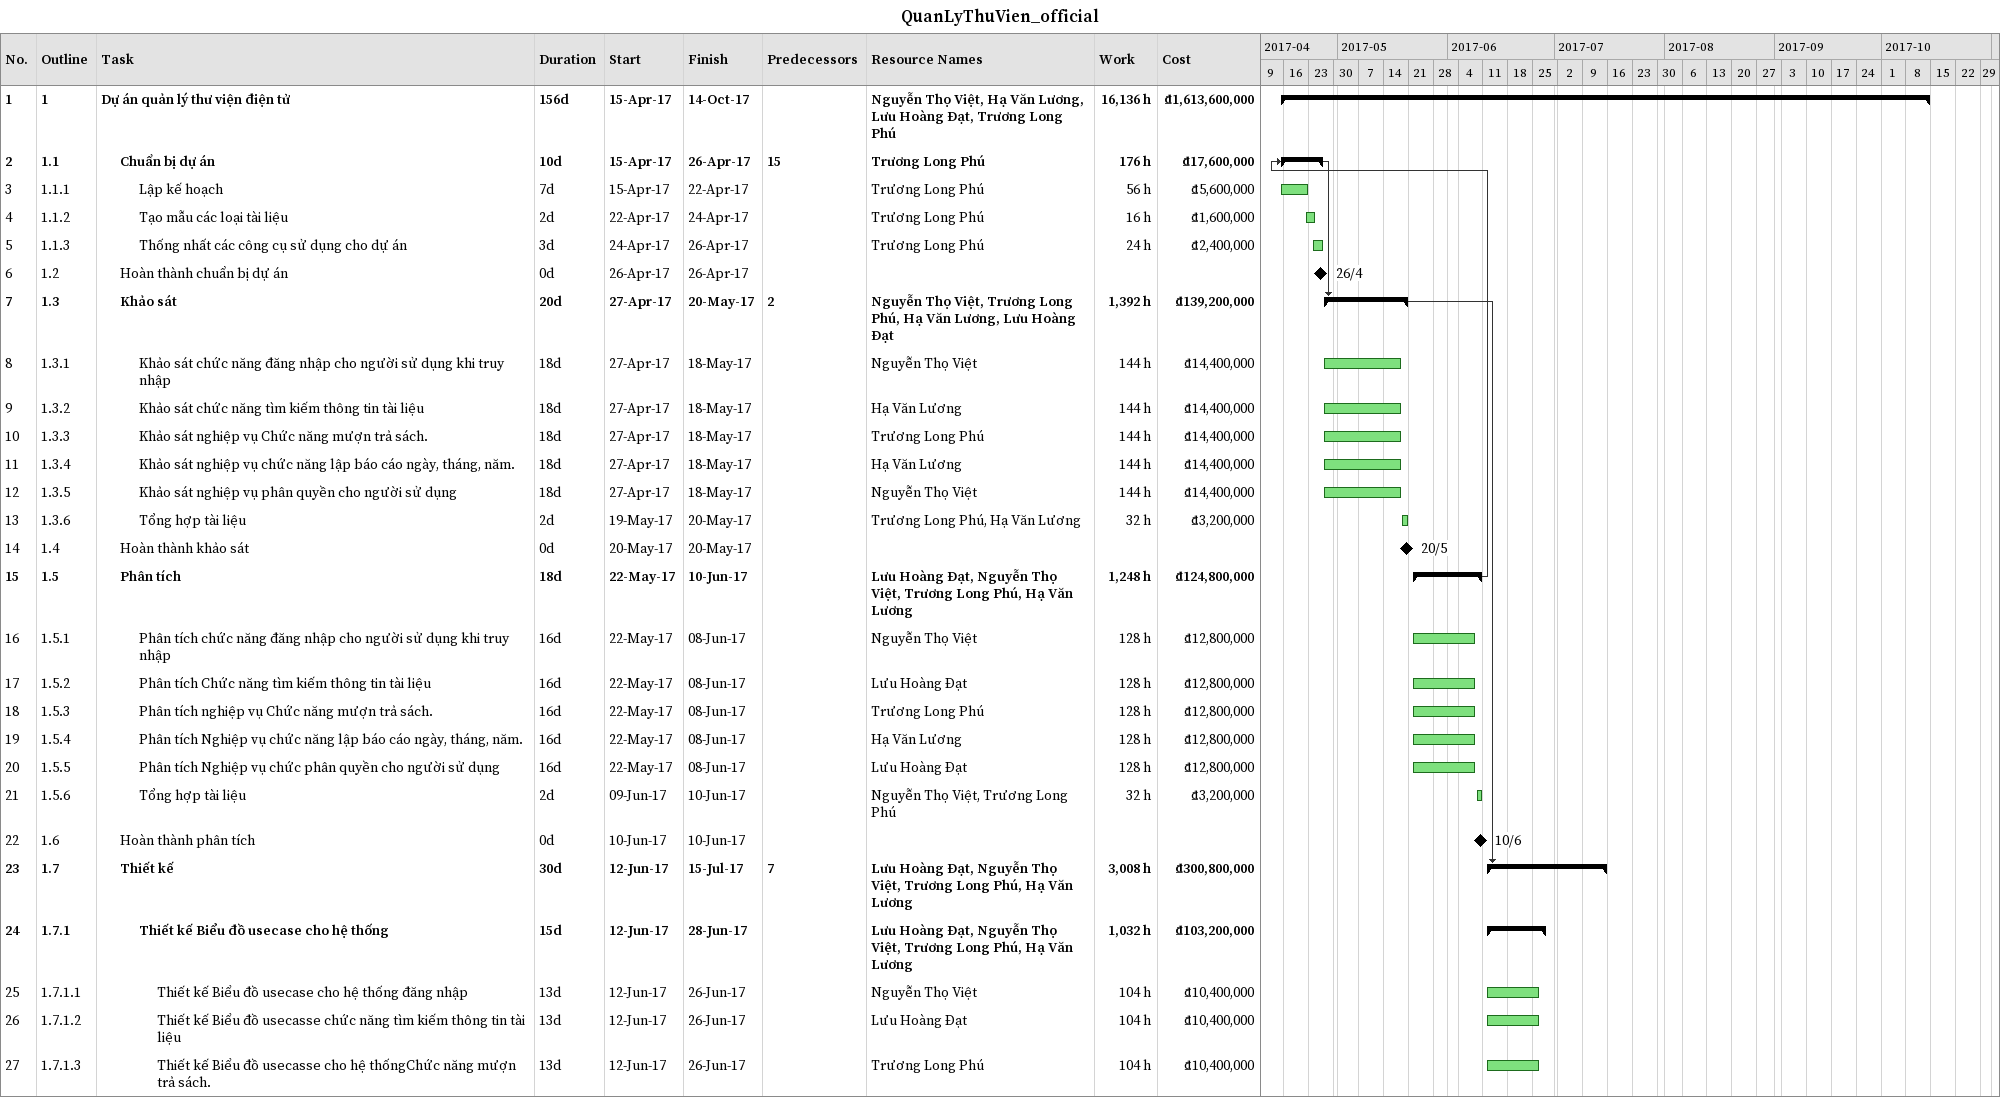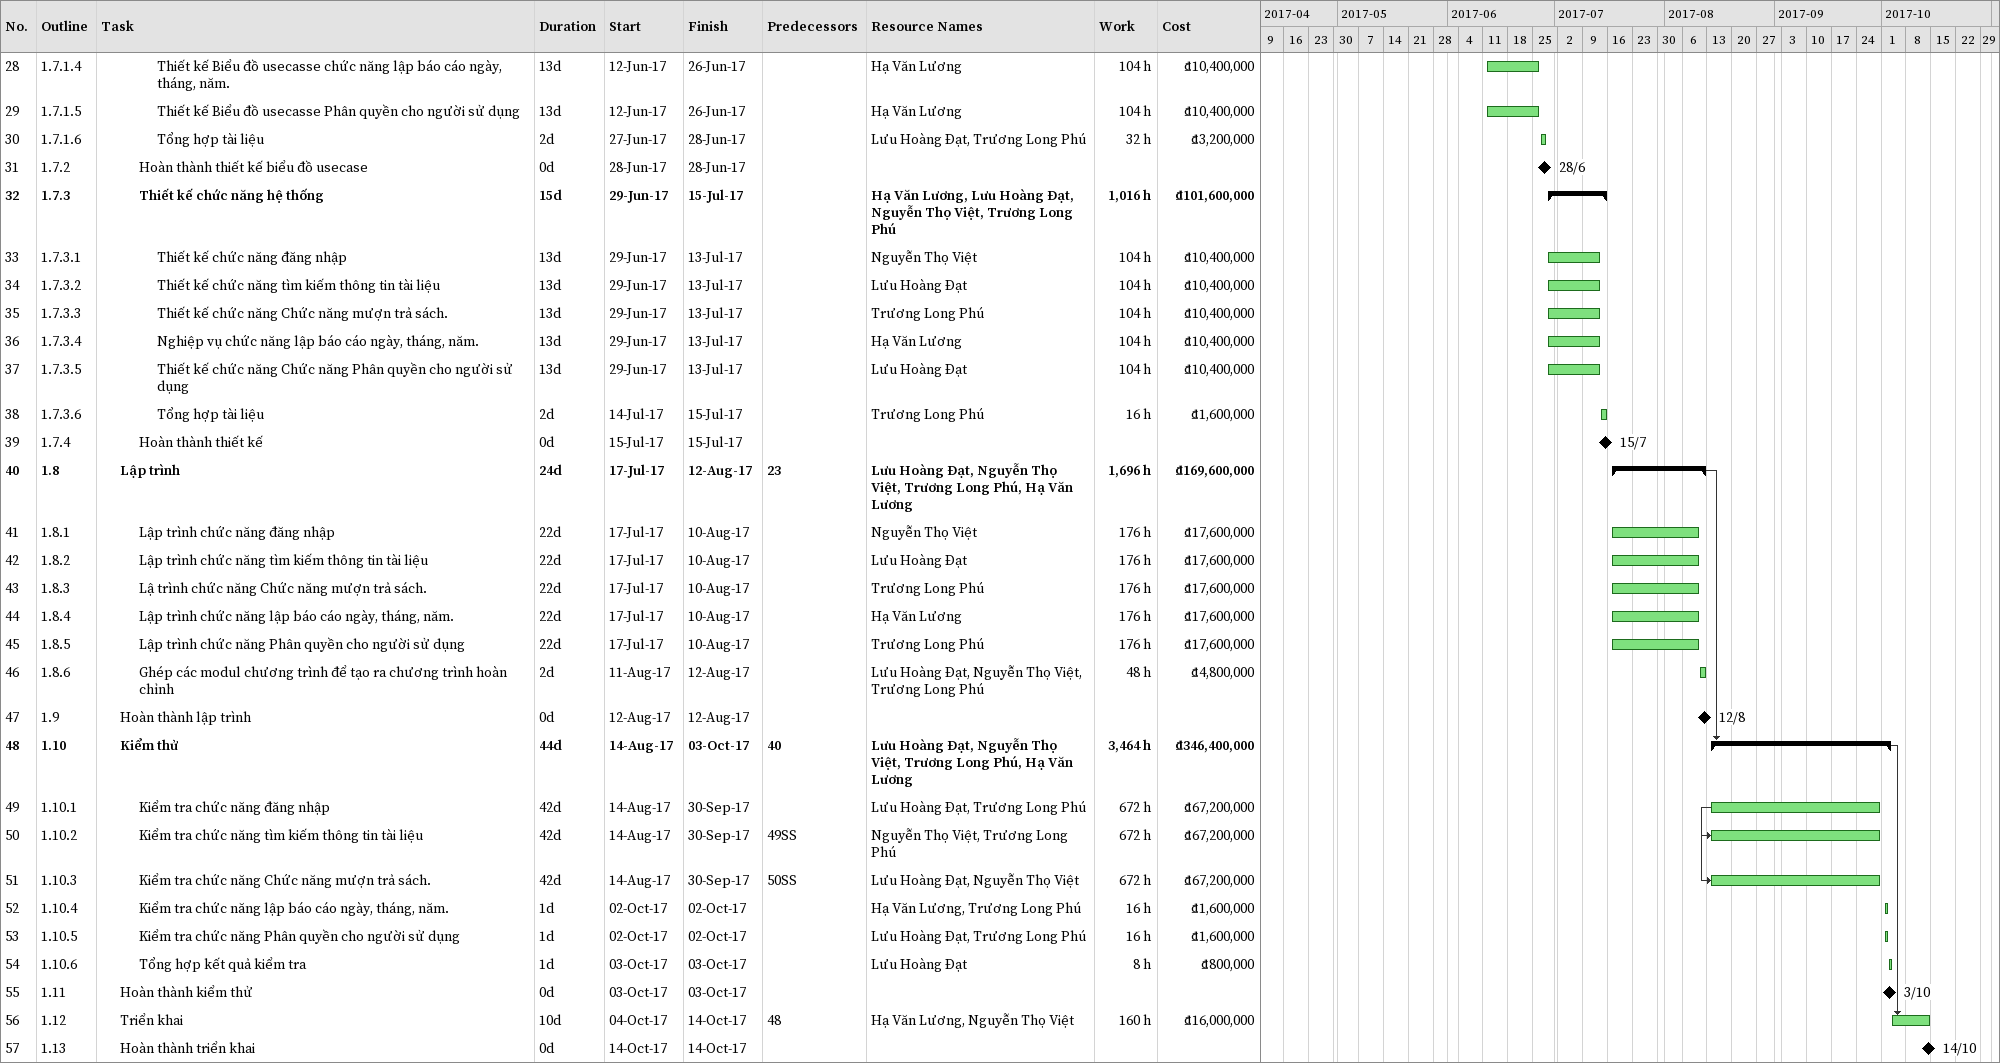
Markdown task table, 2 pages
QuanLyThuVien_official

| ID | WBS | Task | Duration | Start | Finish | Predecessors | Resources | Work (h) | Cost (₫) |
|---|---|---|---|---|---|---|---|---|---|
| 1 | 1 | **Dự án quản lý thư viện điện tử** | 156d | 2017-04-15 | 2017-10-14 |  | Nguyễn Thọ Việt, Hạ Văn Lương, Lưu Hoàng Đạt, Trương Long Phú | 16136 | 1613600000 |
| 2 | 1.1 | **Chuẩn bị dự án** | 10d | 2017-04-15 | 2017-04-26 | 15 | Trương Long Phú | 176 | 17600000 |
| 3 | 1.1.1 | Lập kế hoạch | 7d | 2017-04-15 | 2017-04-22 |  | Trương Long Phú | 56 | 5600000 |
| 4 | 1.1.2 | Tạo mẫu các loại tài liệu | 2d | 2017-04-22 | 2017-04-24 |  | Trương Long Phú | 16 | 1600000 |
| 5 | 1.1.3 | Thống nhất các công cụ sử dụng cho dự án | 3d | 2017-04-24 | 2017-04-26 |  | Trương Long Phú | 24 | 2400000 |
| 6 | 1.2 | Hoàn thành chuẩn bị dự án | 0d | 2017-04-26 | 2017-04-26 |  |  |  |  |
| 7 | 1.3 | **Khảo sát** | 20d | 2017-04-27 | 2017-05-20 | 2 | Nguyễn Thọ Việt, Trương Long Phú, Hạ Văn Lương, Lưu Hoàng Đạt | 1392 | 139200000 |
| 8 | 1.3.1 | Khảo sát chức năng đăng nhập cho người sử dụng khi truy nhập | 18d | 2017-04-27 | 2017-05-18 |  | Nguyễn Thọ Việt | 144 | 14400000 |
| 9 | 1.3.2 | Khảo sát chức năng tìm kiếm thông tin tài liệu | 18d | 2017-04-27 | 2017-05-18 |  | Hạ Văn Lương | 144 | 14400000 |
| 10 | 1.3.3 | Khảo sát nghiệp vụ Chức năng mượn trả sách. | 18d | 2017-04-27 | 2017-05-18 |  | Trương Long Phú | 144 | 14400000 |
| 11 | 1.3.4 | Khảo sát nghiệp vụ chức năng lập báo cáo ngày, tháng, năm. | 18d | 2017-04-27 | 2017-05-18 |  | Hạ Văn Lương | 144 | 14400000 |
| 12 | 1.3.5 | Khảo sát nghiệp vụ phân quyền cho người sử dụng | 18d | 2017-04-27 | 2017-05-18 |  | Nguyễn Thọ Việt | 144 | 14400000 |
| 13 | 1.3.6 | Tổng hợp tài liệu | 2d | 2017-05-19 | 2017-05-20 |  | Trương Long Phú, Hạ Văn Lương | 32 | 3200000 |
| 14 | 1.4 | Hoàn thành khảo sát | 0d | 2017-05-20 | 2017-05-20 |  |  |  |  |
| 15 | 1.5 | **Phân tích** | 18d | 2017-05-22 | 2017-06-10 |  | Lưu Hoàng Đạt, Nguyễn Thọ Việt, Trương Long Phú, Hạ Văn Lương | 1248 | 124800000 |
| 16 | 1.5.1 | Phân tích chức năng đăng nhập cho người sử dụng khi truy nhập | 16d | 2017-05-22 | 2017-06-08 |  | Nguyễn Thọ Việt | 128 | 12800000 |
| 17 | 1.5.2 | Phân tích Chức năng tìm kiếm thông tin tài liệu | 16d | 2017-05-22 | 2017-06-08 |  | Lưu Hoàng Đạt | 128 | 12800000 |
| 18 | 1.5.3 | Phân tích nghiệp vụ Chức năng mượn trả sách. | 16d | 2017-05-22 | 2017-06-08 |  | Trương Long Phú | 128 | 12800000 |
| 19 | 1.5.4 | Phân tích Nghiệp vụ chức năng lập báo cáo ngày, tháng, năm. | 16d | 2017-05-22 | 2017-06-08 |  | Hạ Văn Lương | 128 | 12800000 |
| 20 | 1.5.5 | Phân tích Nghiệp vụ chức phân quyền cho người sử dụng | 16d | 2017-05-22 | 2017-06-08 |  | Lưu Hoàng Đạt | 128 | 12800000 |
| 21 | 1.5.6 | Tổng hợp tài liệu | 2d | 2017-06-09 | 2017-06-10 |  | Nguyễn Thọ Việt, Trương Long Phú | 32 | 3200000 |
| 22 | 1.6 | Hoàn thành phân tích | 0d | 2017-06-10 | 2017-06-10 |  |  |  |  |
| 23 | 1.7 | **Thiết kế** | 30d | 2017-06-12 | 2017-07-15 | 7 | Lưu Hoàng Đạt, Nguyễn Thọ Việt, Trương Long Phú, Hạ Văn Lương | 3008 | 300800000 |
| 24 | 1.7.1 | **Thiết kế Biểu đồ usecase cho hệ thống** | 15d | 2017-06-12 | 2017-06-28 |  | Lưu Hoàng Đạt, Nguyễn Thọ Việt, Trương Long Phú, Hạ Văn Lương | 1032 | 103200000 |
| 25 | 1.7.1.1 | Thiết kế Biểu đồ usecase cho hệ thống đăng nhập | 13d | 2017-06-12 | 2017-06-26 |  | Nguyễn Thọ Việt | 104 | 10400000 |
| 26 | 1.7.1.2 | Thiết kế Biểu đồ usecasse chức năng tìm kiếm thông tin tài liệu | 13d | 2017-06-12 | 2017-06-26 |  | Lưu Hoàng Đạt | 104 | 10400000 |
| 27 | 1.7.1.3 | Thiết kế Biểu đồ usecasse cho hệ thốngChức năng mượn trả sách. | 13d | 2017-06-12 | 2017-06-26 |  | Trương Long Phú | 104 | 10400000 |
| 28 | 1.7.1.4 | Thiết kế Biểu đồ usecasse chức năng lập báo cáo ngày, tháng, năm. | 13d | 2017-06-12 | 2017-06-26 |  | Hạ Văn Lương | 104 | 10400000 |
| 29 | 1.7.1.5 | Thiết kế Biểu đồ usecasse Phân quyền cho người sử dụng | 13d | 2017-06-12 | 2017-06-26 |  | Hạ Văn Lương | 104 | 10400000 |
| 30 | 1.7.1.6 | Tổng hợp tài liệu | 2d | 2017-06-27 | 2017-06-28 |  | Lưu Hoàng Đạt, Trương Long Phú | 32 | 3200000 |
| 31 | 1.7.2 | Hoàn thành thiết kế biểu đồ usecase | 0d | 2017-06-28 | 2017-06-28 |  |  |  |  |
| 32 | 1.7.3 | **Thiết kế chức năng hệ thống** | 15d | 2017-06-29 | 2017-07-15 |  | Hạ Văn Lương, Lưu Hoàng Đạt, Nguyễn Thọ Việt, Trương Long Phú | 1016 | 101600000 |
| 33 | 1.7.3.1 | Thiết kế chức năng đăng nhập | 13d | 2017-06-29 | 2017-07-13 |  | Nguyễn Thọ Việt | 104 | 10400000 |
| 34 | 1.7.3.2 | Thiết kế chức năng tìm kiếm thông tin tài liệu | 13d | 2017-06-29 | 2017-07-13 |  | Lưu Hoàng Đạt | 104 | 10400000 |
| 35 | 1.7.3.3 | Thiết kế chức năng Chức năng mượn trả sách. | 13d | 2017-06-29 | 2017-07-13 |  | Trương Long Phú | 104 | 10400000 |
| 36 | 1.7.3.4 | Nghiệp vụ chức năng lập báo cáo ngày, tháng, năm. | 13d | 2017-06-29 | 2017-07-13 |  | Hạ Văn Lương | 104 | 10400000 |
| 37 | 1.7.3.5 | Thiết kế chức năng Chức năng Phân quyền cho người sử dụng | 13d | 2017-06-29 | 2017-07-13 |  | Lưu Hoàng Đạt | 104 | 10400000 |
| 38 | 1.7.3.6 | Tổng hợp tài liệu | 2d | 2017-07-14 | 2017-07-15 |  | Trương Long Phú | 16 | 1600000 |
| 39 | 1.7.4 | Hoàn thành thiết kế | 0d | 2017-07-15 | 2017-07-15 |  |  |  |  |
| 40 | 1.8 | **Lập trình** | 24d | 2017-07-17 | 2017-08-12 | 23 | Lưu Hoàng Đạt, Nguyễn Thọ Việt, Trương Long Phú, Hạ Văn Lương | 1696 | 169600000 |
| 41 | 1.8.1 | Lập trình chức năng đăng nhập | 22d | 2017-07-17 | 2017-08-10 |  | Nguyễn Thọ Việt | 176 | 17600000 |
| 42 | 1.8.2 | Lập trình chức năng tìm kiếm thông tin tài liệu | 22d | 2017-07-17 | 2017-08-10 |  | Lưu Hoàng Đạt | 176 | 17600000 |
| 43 | 1.8.3 | Lậ trình chức năng Chức năng mượn trả sách. | 22d | 2017-07-17 | 2017-08-10 |  | Trương Long Phú | 176 | 17600000 |
| 44 | 1.8.4 | Lập trình chức năng lập báo cáo ngày, tháng, năm. | 22d | 2017-07-17 | 2017-08-10 |  | Hạ Văn Lương | 176 | 17600000 |
| 45 | 1.8.5 | Lập trình chức năng Phân quyền cho người sử dụng | 22d | 2017-07-17 | 2017-08-10 |  | Trương Long Phú | 176 | 17600000 |
| 46 | 1.8.6 | Ghép các modul chương trình để tạo ra chương trình hoàn chỉnh | 2d | 2017-08-11 | 2017-08-12 |  | Lưu Hoàng Đạt, Nguyễn Thọ Việt, Trương Long Phú | 48 | 4800000 |
| 47 | 1.9 | Hoàn thành lập trình | 0d | 2017-08-12 | 2017-08-12 |  |  |  |  |
| 48 | 1.10 | **Kiểm thử** | 44d | 2017-08-14 | 2017-10-03 | 40 | Lưu Hoàng Đạt, Nguyễn Thọ Việt, Trương Long Phú, Hạ Văn Lương | 3464 | 346400000 |
| 49 | 1.10.1 | Kiểm tra chức năng đăng nhập | 42d | 2017-08-14 | 2017-09-30 |  | Lưu Hoàng Đạt, Trương Long Phú | 672 | 67200000 |
| 50 | 1.10.2 | Kiểm tra chức năng tìm kiếm thông tin tài liệu | 42d | 2017-08-14 | 2017-09-30 | 49SS | Nguyễn Thọ Việt, Trương Long Phú | 672 | 67200000 |
| 51 | 1.10.3 | Kiểm tra chức năng Chức năng mượn trả sách. | 42d | 2017-08-14 | 2017-09-30 | 50SS | Lưu Hoàng Đạt, Nguyễn Thọ Việt | 672 | 67200000 |
| 52 | 1.10.4 | Kiểm tra chức năng lập báo cáo ngày, tháng, năm. | 1d | 2017-10-02 | 2017-10-02 |  | Hạ Văn Lương, Trương Long Phú | 16 | 1600000 |
| 53 | 1.10.5 | Kiểm tra chức năng Phân quyền cho người sử dụng | 1d | 2017-10-02 | 2017-10-02 |  | Lưu Hoàng Đạt, Trương Long Phú | 16 | 1600000 |
| 54 | 1.10.6 | Tổng hợp kết quả kiểm tra | 1d | 2017-10-03 | 2017-10-03 |  | Lưu Hoàng Đạt | 8 | 800000 |
| 55 | 1.11 | Hoàn thành kiểm thử | 0d | 2017-10-03 | 2017-10-03 |  |  |  |  |
| 56 | 1.12 | Triển khai | 10d | 2017-10-04 | 2017-10-14 | 48 | Hạ Văn Lương, Nguyễn Thọ Việt | 160 | 16000000 |
| 57 | 1.13 | Hoàn thành triển khai | 0d | 2017-10-14 | 2017-10-14 |  |  |  |  |
